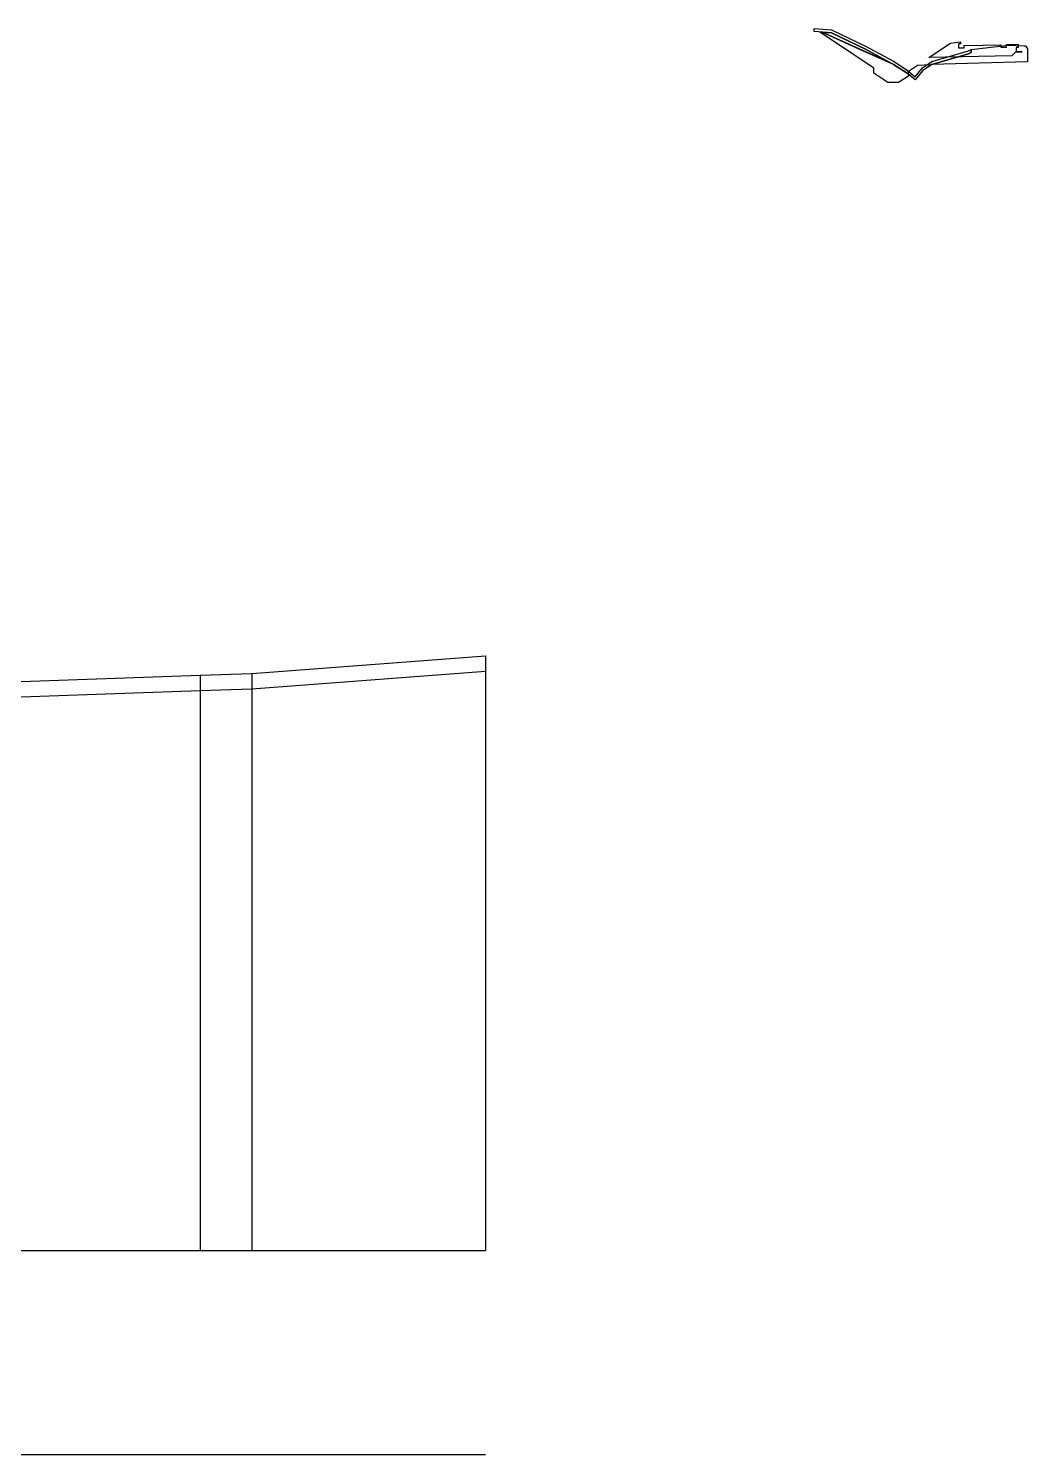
# Model space of a CAD drawing. Extents: x -717 to 1451, y -133302 to 233.
# Drawn here: x -134.5 to -85.5, y -110146.2 to -110076.2 of the extents above; entities that cross this region are included whole.
import ezdxf

# ---------------------------------------------------------------- set-up
doc = ezdxf.new("R2010")
doc.units = 0
for name, color, linetype, true_color in [('Контур_2570', 7, 'Continuous', 0x80ff00), ('Объём_2563', 7, 'Continuous', 0xff8000), ('Объём_2570', 7, 'Continuous', 0x80ff00), ('Объём_2600', 7, 'Continuous', 0x808000), ('Объём_2620', 2, 'Continuous', 0xffff00)]:
    doc.layers.add(name, color=color, linetype=linetype, true_color=true_color)
for name, color, linetype in [('Объём_2650', 7, 'Continuous'), ('Таблица', 7, 'Continuous'), ('Черный поперечник', 3, 'Continuous')]:
    doc.layers.add(name, color=color, linetype=linetype)

msp = doc.modelspace()

# ---------------------------------------------------------------- linework, layer by layer
at = {"layer": 'Контур_2570', "flags": 128}
msp.add_lwpolyline([(-242.535, -110108.318), (-218.092, -110107.794), (-217.776, -110107.799), (-189.111, -110108.211), (-162.61, -110108.653), (-162.11, -110107.903), (-161.704, -110107.976), (-156.002, -110108.137), (-148.735, -110108.67), (-148.735, -110109.42), (-148.537, -110109.209), (-148.08, -110109.515), (-145.389, -110110.014), (-145.389, -110110.014), (-143.587, -110109.54), (-140.936, -110109.23), (-126.126, -110108.702), (-123.581, -110108.622), (-112.124, -110107.764)], dxfattribs=at)
at = {"layer": 'Объём_2563', "color": 250, "flags": 128}
msp.add_lwpolyline([(-86.287, -110077.576), (-90.37, -110077.657), (-89.303, -110076.946), (-88.807, -110076.884), (-88.807, -110076.984), (-88.907, -110076.984), (-88.907, -110077.184), (-88.627, -110077.184), (-88.627, -110077.071), (-86.828, -110077.035), (-86.828, -110077.143), (-86.548, -110077.143), (-86.548, -110077.019), (-85.983, -110076.993), (-85.983, -110077.156), (-86.083, -110077.156), (-86.083, -110077.356), (-85.803, -110077.356), (-85.803, -110077.386), (-86.103, -110077.392), (-86.287, -110077.576), (-86.287, -110077.576)], dxfattribs=at)
at = {"layer": 'Объём_2570', "flags": 128}
msp.add_lwpolyline([(-88.292, -110077.404), (-88.41, -110077.47), (-90.218, -110077.993), (-90.679, -110078.308), (-91.033, -110078.744), (-91.426, -110078.421), (-92.099, -110077.99), (-93.47, -110077.243), (-95.135, -110076.441), (-95.986, -110076.381), (-95.986, -110076.231), (-95.135, -110076.291), (-93.47, -110077.093), (-92.099, -110077.84), (-91.426, -110078.271), (-91.033, -110078.594), (-90.679, -110078.158), (-90.218, -110077.843), (-88.41, -110077.32), (-88.292, -110077.254), (-88.292, -110077.404), (-88.292, -110077.404)], dxfattribs=at)
at = {"layer": 'Объём_2600', "color": 5, "flags": 128}
msp.add_lwpolyline([(-91.366, -110078.321), (-90.918, -110078.022), (-90.231, -110078.001), (-90.679, -110078.308), (-91.033, -110078.744), (-91.366, -110078.471), (-91.366, -110078.321), (-91.366, -110078.321)], dxfattribs=at)
at = {"layer": 'Объём_2620', "flags": 128}
msp.add_lwpolyline([(-93.401, -110077.4), (-92.116, -110077.982), (-92.099, -110077.99), (-91.426, -110078.421), (-91.366, -110078.471), (-91.366, -110078.561), (-91.848, -110078.883), (-92.369, -110078.883), (-93.058, -110078.423), (-93.058, -110078.183), (-95.734, -110076.399), (-95.593, -110076.409), (-93.401, -110077.4), (-93.401, -110077.4)], dxfattribs=at)
at = {"layer": 'Объём_2650', "color": 6, "flags": 128}
for points in [[(-95.135, -110076.441), (-93.47, -110077.243), (-92.116, -110077.982), (-95.593, -110076.409), (-95.135, -110076.441), (-95.135, -110076.441)], [(-88.41, -110077.47), (-88.292, -110077.404), (-88.292, -110077.254), (-86.466, -110077.044), (-85.665, -110077.077), (-85.621, -110077.076), (-85.521, -110077.226), (-85.521, -110077.86), (-90.231, -110078.001), (-90.218, -110077.993), (-88.41, -110077.47), (-88.41, -110077.47)]]:
    msp.add_lwpolyline(points, dxfattribs=at)
at = {"layer": 'Таблица'}
for p, q in [((-343.799, -110136.191), (-112.124, -110136.191)), ((-343.799, -110146.191), (-112.124, -110146.191))]:
    msp.add_line(p, q, dxfattribs=at)
at = {"layer": 'Черный поперечник', "color": 7}
for p, q in [((-112.124, -110107.014), (-112.124, -110136.191)), ((-126.126, -110107.952), (-126.126, -110136.191)), ((-123.581, -110107.872), (-123.581, -110136.191))]:
    msp.add_line(p, q, dxfattribs=at)
at = {"layer": 'Черный поперечник', "flags": 128}
msp.add_lwpolyline([(-242.535, -110108.318), (-218.092, -110107.794), (-217.776, -110107.799), (-189.111, -110108.211), (-162.61, -110108.653), (-162.11, -110107.903), (-161.704, -110107.976), (-156.002, -110108.137), (-148.735, -110108.67), (-148.537, -110108.459), (-148.08, -110108.765), (-145.389, -110109.264), (-143.587, -110108.79), (-140.936, -110108.48), (-126.126, -110107.952), (-123.581, -110107.872), (-112.124, -110107.014)], dxfattribs=at)

doc.saveas('drawing.dxf')
